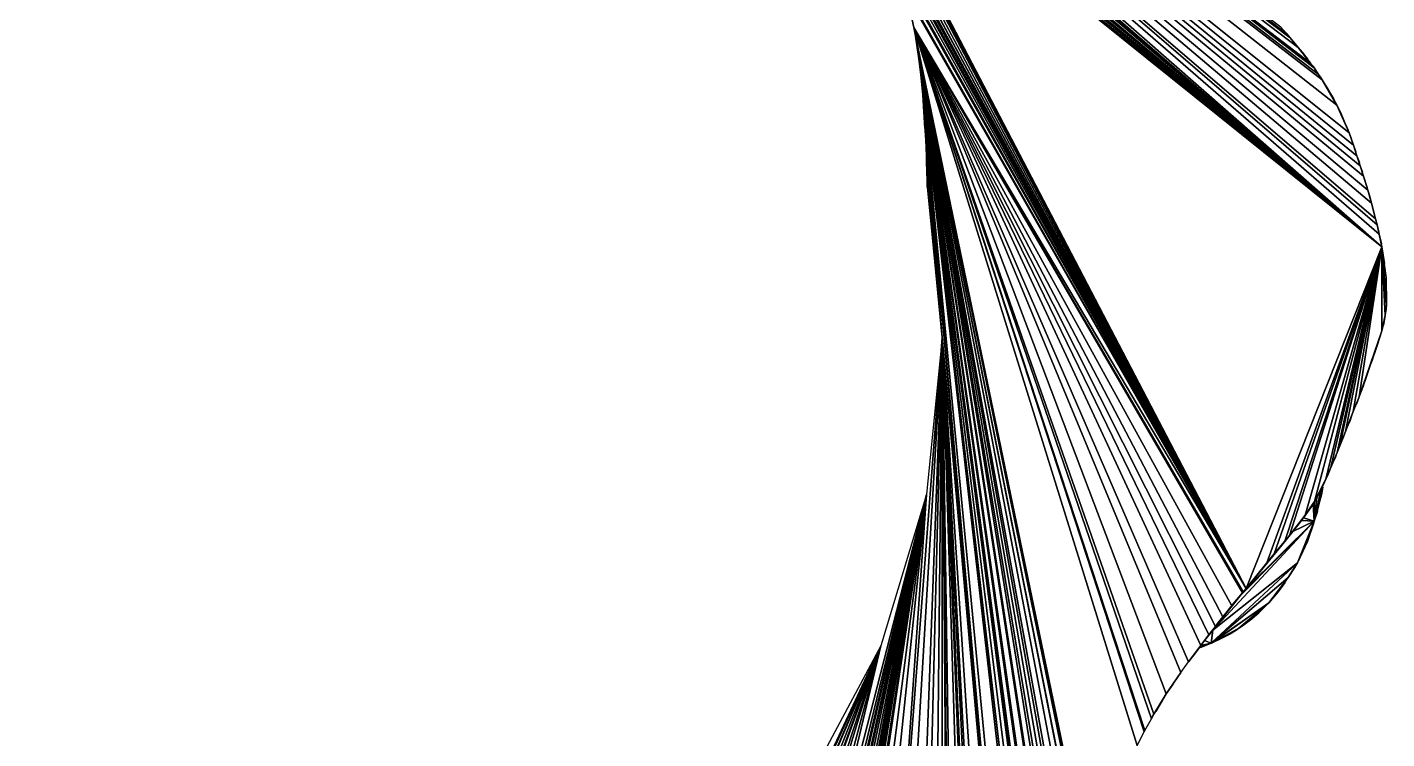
# Model space of a CAD drawing. Extents: x -95 to 96, y -87 to 93.
# Drawn here: x -8.5 to 96.3, y -30.9 to 23.9 of the extents above; entities that cross this region are included whole.
import ezdxf

# ---------------------------------------------------------------- set-up
doc = ezdxf.new("R2010")
doc.units = 0

msp = doc.modelspace()

# ---------------------------------------------------------------- linework, layer by layer
for points in [[(6.97, 84.85, 108), (-91.72, 5.86, 108), (-91.78, 5.64, 108)], [(6.97, 84.85, 108), (-91.78, 5.64, 108), (-34.45, 51.55, 108)], [(6.97, 84.85, 108), (-91.47, 6.66, 108), (-91.72, 5.86, 108)], [(6.97, 84.85, 108), (-91.46, 6.68, 108), (-91.47, 6.66, 108)], [(6.97, 84.85, 108), (-91.45, 6.73, 108), (-91.46, 6.68, 108)], [(6.97, 84.85, 108), (-91.18, 7.95, 108), (-91.45, 6.73, 108)], [(6.97, 84.85, 108), (-91, 8.77, 108), (-91.18, 7.95, 108)], [(6.97, 84.85, 108), (-90.96, 8.99, 108), (-91, 8.77, 108)], [(6.97, 84.85, 108), (-90.85, 9.81, 108), (-90.96, 8.99, 108)], [(6.97, 84.85, 108), (-89.39, 14.27, 108), (-90.85, 9.81, 108)], [(6.97, 84.85, 108), (-83.13, 18.93, 108), (-89.39, 14.27, 108)], [(6.97, 84.85, 108), (5.68, 84.7, 108), (-83.13, 18.93, 108)], [(88.54, 23.4, 108), (88.1, 23.89, 108), (6.97, 84.85, 108)], [(88.81, 23.06, 108), (88.54, 23.4, 108), (6.97, 84.85, 108)], [(89.43, 22.33, 108), (88.81, 23.06, 108), (6.97, 84.85, 108)], [(90.38, 21.12, 108), (89.43, 22.33, 108), (6.97, 84.85, 108)], [(90.61, 20.83, 108), (90.38, 21.12, 108), (6.97, 84.85, 108)], [(90.67, 20.75, 108), (90.61, 20.83, 108), (6.97, 84.85, 108)], [(91, 20.25, 108), (90.67, 20.75, 108), (6.97, 84.85, 108)], [(91.28, 19.84, 108), (91, 20.25, 108), (6.97, 84.85, 108)], [(92.41, 17.87, 108), (91.28, 19.84, 108), (6.97, 84.85, 108)], [(93.35, 15.76, 108), (92.41, 17.87, 108), (6.97, 84.85, 108)], [(93.69, 14.8, 108), (93.35, 15.76, 108), (6.97, 84.85, 108)], [(93.96, 13.99, 108), (93.69, 14.8, 108), (6.97, 84.85, 108)], [(94.22, 13.21, 108), (93.96, 13.99, 108), (6.97, 84.85, 108)], [(94.46, 12.42, 108), (94.22, 13.21, 108), (6.97, 84.85, 108)], [(94.79, 11.33, 108), (94.46, 12.42, 108), (6.97, 84.85, 108)], [(95.08, 10.33, 108), (94.79, 11.33, 108), (6.97, 84.85, 108)], [(95.38, 9.14, 108), (95.08, 10.33, 108), (6.97, 84.85, 108)], [(95.51, 8.67, 108), (95.38, 9.14, 108), (6.97, 84.85, 108)], [(95.68, 7.95, 108), (95.51, 8.67, 108), (6.97, 84.85, 108)], [(95.88, 6.98, 108), (95.68, 7.95, 108), (6.97, 84.85, 108)], [(95.88, 6.98, 108), (6.97, 84.85, 108), (47.89, 48.42, 108)], [(5.68, 84.7, 108), (5.08, 84.65, 108), (-83.13, 18.93, 108)], [(5.08, 84.65, 108), (4.87, 84.64, 108), (-83.13, 18.93, 108)], [(4.87, 84.64, 108), (4.04, 84.54, 108), (-83.13, 18.93, 108)], [(4.04, 84.54, 108), (3.06, 84.44, 108), (-83.13, 18.93, 108)], [(3.06, 84.44, 108), (-82.81, 19.18, 108), (-83.13, 18.93, 108)], [(3.06, 84.44, 108), (-82.6, 19.38, 108), (-82.81, 19.18, 108)], [(3.06, 84.44, 108), (-82.06, 19.94, 108), (-82.6, 19.38, 108)], [(2.99, 84.44, 108), (-81.8, 20.25, 108), (-82.06, 19.94, 108)], [(3.06, 84.44, 108), (2.99, 84.44, 108), (-82.06, 19.94, 108)], [(2.99, 84.44, 108), (2.07, 84.38, 108), (-81.8, 20.25, 108)], [(2.07, 84.38, 108), (-81.55, 20.61, 108), (-81.8, 20.25, 108)], [(2.07, 84.38, 108), (1.73, 84.34, 108), (-81.55, 20.61, 108)], [(1.73, 84.34, 108), (-10.26, 83.07, 108), (-81.55, 20.61, 108)], [(95.88, 6.98, 108), (47.89, 48.42, 108), (48.74, 47.67, 108)], [(95.88, 6.98, 108), (48.74, 47.67, 108), (49.23, 47.18, 108)], [(95.88, 6.98, 108), (49.23, 47.18, 108), (50.44, 45.84, 108)], [(95.88, 6.98, 108), (50.44, 45.84, 108), (50.86, 45.34, 108)], [(95.88, 6.98, 108), (50.86, 45.34, 108), (52.04, 43.84, 108)], [(95.88, 6.98, 108), (52.04, 43.84, 108), (52.51, 43.19, 108)], [(95.88, 6.98, 108), (52.51, 43.19, 108), (53.16, 42.24, 108)], [(95.88, 6.98, 108), (53.16, 42.24, 108), (53.39, 41.87, 108)], [(95.88, 6.98, 108), (53.39, 41.87, 108), (53.54, 41.63, 108)], [(95.88, 6.98, 108), (53.54, 41.63, 108), (53.96, 40.92, 108)], [(95.88, 6.98, 108), (53.96, 40.92, 108), (54.21, 40.44, 108)], [(85.42, -19.33, 108), (95.88, 6.98, 108), (54.21, 40.44, 108)], [(85.42, -19.33, 108), (54.21, 40.44, 108), (54.78, 39.35, 108)], [(85.42, -19.33, 108), (54.78, 39.35, 108), (55.83, 37.07, 108)], [(85.42, -19.33, 108), (55.83, 37.07, 108), (56.56, 35.38, 108)], [(85.42, -19.33, 108), (56.56, 35.38, 108), (57.24, 33.64, 108)], [(85.42, -19.33, 108), (57.24, 33.64, 108), (57.65, 32.37, 108)], [(85.42, -19.33, 108), (57.65, 32.37, 108), (57.7, 32.25, 108)], [(85.42, -19.33, 108), (57.7, 32.25, 108), (58.05, 31.18, 108)], [(85.42, -19.33, 108), (58.05, 31.18, 108), (58.26, 30.52, 108)], [(85.42, -19.33, 108), (58.26, 30.52, 108), (58.43, 29.9, 108)], [(85.42, -19.33, 108), (58.43, 29.9, 108), (58.56, 29.42, 108)], [(85.42, -19.33, 108), (58.56, 29.42, 108), (58.7, 28.81, 108)], [(85.42, -19.33, 108), (58.7, 28.81, 108), (58.91, 28, 108)], [(85.42, -19.33, 108), (58.91, 28, 108), (59.02, 27.56, 108)], [(85.42, -19.33, 108), (59.02, 27.56, 108), (59.21, 26.67, 108)], [(85.42, -19.33, 108), (59.21, 26.67, 108), (59.29, 26.36, 108)], [(59.29, 26.36, 108), (59.36, 25.99, 108), (59.83, 23.87, 108)], [(85.42, -19.33, 108), (59.29, 26.36, 108), (59.83, 23.87, 108)], [(59.83, 23.87, 108), (59.95, 23.19, 108), (72.41, -39.76, 108)], [(59.83, 23.87, 108), (72.41, -39.76, 108), (72.42, -39.77, 108)], [(59.83, 23.87, 108), (72.42, -39.77, 108), (72.93, -40.08, 108)], [(59.83, 23.87, 108), (72.93, -40.08, 108), (73, -40.22, 108)], [(59.83, 23.87, 108), (73, -40.22, 108), (73.24, -40.81, 108)], [(59.83, 23.87, 108), (73.24, -40.81, 108), (77.04, -31.42, 108)], [(59.83, 23.87, 108), (77.04, -31.42, 108), (77.57, -30.37, 108)], [(59.83, 23.87, 108), (77.57, -30.37, 108), (77.62, -30.27, 108)], [(59.83, 23.87, 108), (77.62, -30.27, 108), (78.12, -29.35, 108)], [(59.83, 23.87, 108), (78.12, -29.35, 108), (78.32, -28.99, 108)], [(59.83, 23.87, 108), (78.32, -28.99, 108), (79.27, -27.44, 108)], [(59.83, 23.87, 108), (79.27, -27.44, 108), (80.4, -25.8, 108)], [(59.83, 23.87, 108), (80.4, -25.8, 108), (80.99, -24.98, 108)], [(59.83, 23.87, 108), (80.99, -24.98, 108), (81.94, -23.71, 108)], [(59.83, 23.87, 108), (81.94, -23.71, 108), (82.55, -22.89, 108)], [(59.83, 23.87, 108), (82.55, -22.89, 108), (83.05, -22.25, 108)], [(59.83, 23.87, 108), (83.05, -22.25, 108), (83.63, -21.5, 108)], [(59.83, 23.87, 108), (83.63, -21.5, 108), (84.31, -20.67, 108)], [(59.83, 23.87, 108), (84.31, -20.67, 108), (85.14, -19.65, 108)], [(59.83, 23.87, 108), (85.14, -19.65, 108), (85.19, -19.59, 108)], [(59.83, 23.87, 108), (85.19, -19.59, 108), (85.42, -19.33, 108)], [(59.95, 23.19, 108), (60.05, 22.49, 108), (60.2, 21.45, 108)], [(59.95, 23.19, 108), (60.2, 21.45, 108), (69.89, -41.42, 108)], [(59.95, 23.19, 108), (69.89, -41.42, 108), (70.32, -40.96, 108)], [(59.95, 23.19, 108), (70.32, -40.96, 108), (70.54, -40.74, 108)], [(59.95, 23.19, 108), (70.54, -40.74, 108), (70.84, -40.36, 108)], [(59.95, 23.19, 108), (70.84, -40.36, 108), (71.16, -40.08, 108)], [(59.95, 23.19, 108), (71.16, -40.08, 108), (71.36, -39.88, 108)], [(59.95, 23.19, 108), (71.36, -39.88, 108), (71.88, -39.62, 108)], [(59.95, 23.19, 108), (71.88, -39.62, 108), (72.41, -39.76, 108)], [(88.81, 23.06, 108), (88.58, 23.36, 108), (88.54, 23.4, 108)], [(89.21, 22.63, 108), (89.11, 22.75, 108), (88.81, 23.06, 108)], [(89.43, 22.33, 108), (89.21, 22.63, 108), (88.81, 23.06, 108)], [(89.89, 21.77, 108), (89.66, 22.07, 108), (89.43, 22.33, 108)], [(90.15, 21.44, 108), (89.89, 21.77, 108), (89.43, 22.33, 108)], [(90.38, 21.12, 108), (90.15, 21.44, 108), (89.43, 22.33, 108)], [(60.2, 21.45, 108), (60.25, 21.07, 108), (60.36, 20.25, 108)], [(60.2, 21.45, 108), (60.36, 20.25, 108), (68.71, -42.9, 108)], [(60.2, 21.45, 108), (68.71, -42.9, 108), (68.75, -42.85, 108)], [(60.2, 21.45, 108), (68.75, -42.85, 108), (69.17, -42.37, 108)], [(60.2, 21.45, 108), (69.17, -42.37, 108), (69.27, -42.22, 108)], [(60.2, 21.45, 108), (69.27, -42.22, 108), (69.8, -41.52, 108)], [(60.2, 21.45, 108), (69.8, -41.52, 108), (69.89, -41.42, 108)], [(60.36, 20.25, 108), (60.42, 19.45, 108), (60.48, 18.95, 108)], [(60.36, 20.25, 108), (60.48, 18.95, 108), (60.52, 18.68, 108)], [(60.36, 20.25, 108), (60.52, 18.68, 108), (67.87, -43.94, 108)], [(60.36, 20.25, 108), (67.87, -43.94, 108), (68.23, -43.52, 108)], [(60.36, 20.25, 108), (68.23, -43.52, 108), (68.59, -43.06, 108)], [(60.36, 20.25, 108), (68.59, -43.06, 108), (68.71, -42.9, 108)], [(90.67, 20.75, 108), (90.66, 20.77, 108), (90.61, 20.83, 108)], [(91, 20.25, 108), (90.7, 20.7, 108), (90.67, 20.75, 108)], [(91.21, 19.96, 108), (91.19, 19.99, 108), (91, 20.25, 108)], [(91.28, 19.84, 108), (91.21, 19.96, 108), (91, 20.25, 108)], [(91.98, 18.68, 108), (91.73, 19.13, 108), (91.28, 19.84, 108)], [(92.16, 18.38, 108), (91.98, 18.68, 108), (91.28, 19.84, 108)], [(92.41, 17.87, 108), (92.16, 18.38, 108), (91.28, 19.84, 108)], [(60.52, 18.68, 108), (60.55, 17.9, 108), (60.67, 16.08, 108)], [(60.52, 18.68, 108), (60.67, 16.08, 108), (60.7, 15.87, 108)], [(60.52, 18.68, 108), (60.7, 15.87, 108), (60.73, 15.55, 108)], [(60.52, 18.68, 108), (60.73, 15.55, 108), (62, 0, 108)], [(60.52, 18.68, 108), (62, 0, 108), (66.18, -46.01, 108)], [(60.52, 18.68, 108), (66.18, -46.01, 108), (66.28, -45.89, 108)], [(60.52, 18.68, 108), (66.28, -45.89, 108), (66.66, -45.45, 108)], [(60.52, 18.68, 108), (66.66, -45.45, 108), (67.71, -44.15, 108)], [(60.52, 18.68, 108), (67.71, -44.15, 108), (67.87, -43.94, 108)], [(92.41, 17.87, 108), (92.27, 18.16, 108), (92.16, 18.38, 108)], [(92.76, 17.19, 108), (92.57, 17.57, 108), (92.41, 17.87, 108)], [(93.18, 16.19, 108), (92.76, 17.19, 108), (92.41, 17.87, 108)], [(93.28, 15.95, 108), (93.18, 16.19, 108), (92.41, 17.87, 108)], [(93.35, 15.76, 108), (93.28, 15.95, 108), (92.41, 17.87, 108)], [(93.28, 15.95, 108), (93.24, 16.06, 108), (93.18, 16.19, 108)], [(93.53, 15.26, 108), (93.43, 15.55, 108), (93.35, 15.76, 108)], [(93.69, 14.8, 108), (93.53, 15.26, 108), (93.35, 15.76, 108)], [(60.73, 15.55, 108), (60.74, 15.23, 108), (62, 0, 108)], [(60.74, 15.23, 108), (60.77, 14.43, 108), (60.8, 13.99, 108)], [(60.74, 15.23, 108), (60.8, 13.99, 108), (62, 0, 108)], [(93.88, 14.28, 108), (93.81, 14.5, 108), (93.69, 14.8, 108)], [(93.96, 13.99, 108), (93.88, 14.28, 108), (93.69, 14.8, 108)], [(60.8, 13.99, 108), (60.8, 13.62, 108), (60.81, 13.15, 108)], [(60.8, 13.99, 108), (60.81, 13.15, 108), (60.83, 12.93, 108)], [(60.8, 13.99, 108), (60.83, 12.93, 108), (60.86, 11.9, 108)], [(60.8, 13.99, 108), (60.86, 11.9, 108), (62, 0, 108)], [(94.15, 13.47, 108), (94.07, 13.69, 108), (93.96, 13.99, 108)], [(94.22, 13.21, 108), (94.15, 13.47, 108), (93.96, 13.99, 108)], [(94.38, 12.73, 108), (94.32, 12.93, 108), (94.22, 13.21, 108)], [(94.46, 12.42, 108), (94.38, 12.73, 108), (94.22, 13.21, 108)], [(60.86, 11.9, 108), (60.85, 11.74, 108), (60.86, 11.57, 108)], [(60.86, 11.9, 108), (60.86, 11.57, 108), (62, 0, 108)], [(94.74, 11.54, 108), (94.59, 12.05, 108), (94.46, 12.42, 108)], [(94.79, 11.33, 108), (94.74, 11.54, 108), (94.46, 12.42, 108)], [(94.94, 10.86, 108), (94.87, 11.1, 108), (94.79, 11.33, 108)], [(95.08, 10.33, 108), (94.94, 10.86, 108), (94.79, 11.33, 108)], [(95.08, 10.33, 108), (95.03, 10.56, 108), (94.94, 10.86, 108)], [(95.31, 9.44, 108), (95.23, 9.81, 108), (95.08, 10.33, 108)], [(95.38, 9.14, 108), (95.31, 9.44, 108), (95.08, 10.33, 108)], [(95.51, 8.67, 108), (95.46, 8.91, 108), (95.38, 9.14, 108)], [(95.65, 8.1, 108), (95.63, 8.25, 108), (95.51, 8.67, 108)], [(95.68, 7.95, 108), (95.65, 8.1, 108), (95.51, 8.67, 108)], [(95.85, 7.2, 108), (95.75, 7.65, 108), (95.68, 7.95, 108)], [(95.86, 7.1, 108), (95.85, 7.2, 108), (95.68, 7.95, 108)], [(95.88, 6.98, 108), (95.86, 7.1, 108), (95.68, 7.95, 108)], [(85.42, -19.33, 108), (87.01, -17.36, 108), (95.88, 6.98, 108)], [(87.01, -17.36, 108), (87.58, -16.67, 108), (95.88, 6.98, 108)], [(87.58, -16.67, 108), (88.4, -15.69, 108), (95.88, 6.98, 108)], [(88.4, -15.69, 108), (88.76, -15.24, 108), (95.88, 6.98, 108)], [(88.76, -15.24, 108), (89.97, -13.67, 108), (95.88, 6.98, 108)], [(89.97, -13.67, 108), (90.69, -12.63, 108), (95.88, 6.98, 108)], [(90.69, -12.63, 108), (91.56, -10.91, 108), (95.88, 6.98, 108)], [(91.56, -10.91, 108), (91.96, -10.02, 108), (95.88, 6.98, 108)], [(91.96, -10.02, 108), (92.44, -8.86, 108), (95.88, 6.98, 108)], [(92.44, -8.86, 108), (92.64, -8.34, 108), (95.88, 6.98, 108)], [(92.64, -8.34, 108), (93.09, -7.24, 108), (95.88, 6.98, 108)], [(93.09, -7.24, 108), (93.68, -5.71, 108), (95.88, 6.98, 108)], [(93.68, -5.71, 108), (94.13, -4.57, 108), (95.88, 6.98, 108)], [(94.13, -4.57, 108), (95.88, 0.52, 108), (95.88, 6.98, 108)], [(96.09, 5.69, 108), (95.95, 6.53, 108), (95.88, 6.98, 108)], [(96.21, 4.59, 108), (96.09, 5.69, 108), (95.88, 6.98, 108)], [(96.24, 2.51, 108), (96.21, 4.59, 108), (95.88, 6.98, 108)], [(96.13, 1.69, 108), (96.24, 2.51, 108), (95.88, 6.98, 108)], [(95.88, 0.52, 108), (96.13, 1.69, 108), (95.88, 6.98, 108)], [(96.24, 2.51, 108), (96.26, 3.25, 108), (96.21, 4.59, 108)], [(96.13, 1.69, 108), (96.19, 1.98, 108), (96.24, 2.51, 108)], [(96.19, 1.98, 108), (96.22, 2.21, 108), (96.24, 2.51, 108)], [(95.88, 0.52, 108), (96, 0.94, 108), (96.13, 1.69, 108)], [(96, 0.94, 108), (96.11, 1.55, 108), (96.13, 1.69, 108)], [(62, 0, 108), (60.81, -12.1, 108), (57.84, -54.18, 108)], [(62, 0, 108), (57.84, -54.18, 108), (58.83, -53.42, 108)], [(62, 0, 108), (58.83, -53.42, 108), (60.05, -52.37, 108)], [(62, 0, 108), (60.05, -52.37, 108), (60.7, -51.8, 108)], [(62, 0, 108), (60.7, -51.8, 108), (61.46, -51.08, 108)], [(62, 0, 108), (61.46, -51.08, 108), (62, -50.59, 108)], [(62, 0, 108), (62, -50.59, 108), (62.4, -50.21, 108)], [(62, 0, 108), (62.4, -50.21, 108), (62.5, -50.1, 108)], [(62, 0, 108), (62.5, -50.1, 108), (62.75, -49.88, 108)], [(62, 0, 108), (62.75, -49.88, 108), (63.54, -49, 108)], [(62, 0, 108), (63.54, -49, 108), (63.9, -48.64, 108)], [(62, 0, 108), (63.9, -48.64, 108), (64.06, -48.49, 108)], [(62, 0, 108), (64.06, -48.49, 108), (64.38, -48.12, 108)], [(62, 0, 108), (64.38, -48.12, 108), (64.58, -47.91, 108)], [(62, 0, 108), (64.58, -47.91, 108), (65.1, -47.27, 108)], [(62, 0, 108), (65.1, -47.27, 108), (66.14, -46.05, 108)], [(62, 0, 108), (66.14, -46.05, 108), (66.18, -46.01, 108)], [(94.13, -4.57, 108), (94.96, -2.24, 108), (95.88, 0.52, 108)], [(94.96, -2.24, 108), (95.34, -1.17, 108), (95.88, 0.52, 108)], [(95.34, -1.17, 108), (95.52, -0.63, 108), (95.88, 0.52, 108)], [(95.52, -0.63, 108), (95.6, -0.4, 108), (95.88, 0.52, 108)], [(95.34, -1.17, 108), (95.42, -0.94, 108), (95.52, -0.63, 108)], [(94.96, -2.24, 108), (95.24, -1.44, 108), (95.34, -1.17, 108)], [(94.96, -2.24, 108), (95.18, -1.67, 108), (95.24, -1.44, 108)], [(94.13, -4.57, 108), (94.62, -3.23, 108), (94.96, -2.24, 108)], [(94.62, -3.23, 108), (94.84, -2.59, 108), (94.96, -2.24, 108)], [(94.13, -4.57, 108), (94.26, -4.23, 108), (94.62, -3.23, 108)], [(94.26, -4.23, 108), (94.46, -3.76, 108), (94.62, -3.23, 108)], [(93.68, -5.71, 108), (93.86, -5.27, 108), (94.13, -4.57, 108)], [(93.86, -5.27, 108), (93.92, -5.14, 108), (94.13, -4.57, 108)], [(93.92, -5.14, 108), (94.06, -4.8, 108), (94.13, -4.57, 108)], [(93.09, -7.24, 108), (93.27, -6.8, 108), (93.68, -5.71, 108)], [(93.27, -6.8, 108), (93.45, -6.37, 108), (93.68, -5.71, 108)], [(92.64, -8.34, 108), (92.85, -7.86, 108), (93.09, -7.24, 108)], [(92.85, -7.86, 108), (93.03, -7.41, 108), (93.09, -7.24, 108)], [(92.44, -8.86, 108), (92.56, -8.57, 108), (92.64, -8.34, 108)], [(91.96, -10.02, 108), (92.32, -9.18, 108), (92.44, -8.86, 108)], [(91.56, -10.91, 108), (91.74, -10.53, 108), (91.96, -10.02, 108)], [(91.74, -10.53, 108), (91.88, -10.25, 108), (91.96, -10.02, 108)], [(90.69, -12.63, 108), (90.99, -12.07, 108), (91.56, -10.91, 108)], [(90.99, -12.07, 108), (91.25, -11.58, 108), (91.56, -10.91, 108)], [(91.25, -11.58, 108), (91.35, -11.38, 108), (91.56, -10.91, 108)], [(91.33, -11.53, 108), (91.35, -11.38, 108), (91.25, -11.58, 108)], [(91.35, -11.38, 108), (91.4, -11.29, 108), (91.56, -10.91, 108)], [(91.56, -10.91, 108), (91.71, -10.61, 108), (91.74, -10.53, 108)], [(60.81, -12.1, 108), (57.28, -23.73, 108), (50.14, -53.6, 108)], [(60.81, -12.1, 108), (50.14, -53.6, 108), (50.52, -54.25, 108)], [(60.81, -12.1, 108), (50.52, -54.25, 108), (50.81, -54.76, 108)], [(60.81, -12.1, 108), (50.81, -54.76, 108), (50.94, -55.03, 108)], [(60.81, -12.1, 108), (50.94, -55.03, 108), (51.21, -55.59, 108)], [(60.81, -12.1, 108), (51.21, -55.59, 108), (51.24, -55.66, 108)], [(60.81, -12.1, 108), (51.24, -55.66, 108), (51.33, -55.91, 108)], [(60.81, -12.1, 108), (51.33, -55.91, 108), (51.56, -56.51, 108)], [(60.81, -12.1, 108), (51.56, -56.51, 108), (51.82, -57.48, 108)], [(60.81, -12.1, 108), (51.82, -57.48, 108), (52.03, -58.27, 108)], [(60.81, -12.1, 108), (52.03, -58.27, 108), (52.07, -58.45, 108)], [(60.81, -12.1, 108), (52.07, -58.45, 108), (52.19, -59.08, 108)], [(60.81, -12.1, 108), (52.19, -59.08, 108), (52.29, -59.65, 108)], [(60.81, -12.1, 108), (52.29, -59.65, 108), (52.64, -59.08, 108)], [(60.81, -12.1, 108), (52.64, -59.08, 108), (52.75, -58.56, 108)], [(60.81, -12.1, 108), (52.75, -58.56, 108), (53, -58.03, 108)], [(60.81, -12.1, 108), (53, -58.03, 108), (53.1, -57.93, 108)], [(60.81, -12.1, 108), (53.1, -57.93, 108), (53.28, -57.72, 108)], [(60.81, -12.1, 108), (53.28, -57.72, 108), (53.8, -57.2, 108)], [(60.81, -12.1, 108), (53.8, -57.2, 108), (54.04, -56.99, 108)], [(60.81, -12.1, 108), (54.04, -56.99, 108), (55.13, -56.14, 108)], [(60.81, -12.1, 108), (55.13, -56.14, 108), (56.28, -55.33, 108)], [(60.81, -12.1, 108), (56.28, -55.33, 108), (57.84, -54.18, 108)], [(90.67, -14.14, 108), (91.23, -12.12, 108), (91.33, -11.53, 108)], [(90.67, -14.14, 108), (91.33, -11.53, 108), (91.17, -11.77, 108)], [(90.67, -14.14, 108), (91.17, -11.77, 108), (90.87, -12.33, 108)], [(90.67, -14.14, 108), (90.92, -13.4, 108), (91.23, -12.12, 108)], [(90.87, -12.33, 108), (90.69, -12.63, 108), (90.67, -12.68, 108)], [(90.67, -14.14, 108), (90.87, -12.33, 108), (90.67, -12.68, 108)], [(90.69, -12.63, 108), (90.87, -12.33, 108), (90.99, -12.07, 108)], [(91.17, -11.77, 108), (90.99, -12.07, 108), (90.87, -12.33, 108)], [(90.99, -12.07, 108), (91.17, -11.77, 108), (91.25, -11.58, 108)], [(91.33, -11.53, 108), (91.25, -11.58, 108), (91.17, -11.77, 108)], [(91.23, -12.12, 108), (91.27, -11.97, 108), (91.33, -11.53, 108)], [(90.58, -12.83, 108), (90.19, -13.38, 108), (89.84, -13.9, 108)], [(90.67, -14.14, 108), (90.58, -12.83, 108), (89.84, -13.9, 108)], [(90.19, -13.38, 108), (89.97, -13.67, 108), (89.84, -13.9, 108)], [(89.97, -13.67, 108), (90.36, -13.12, 108), (90.69, -12.63, 108)], [(89.97, -13.67, 108), (90.19, -13.38, 108), (90.36, -13.12, 108)], [(90.58, -12.83, 108), (90.36, -13.12, 108), (90.19, -13.38, 108)], [(90.36, -13.12, 108), (90.66, -12.69, 108), (90.69, -12.63, 108)], [(90.36, -13.12, 108), (90.58, -12.83, 108), (90.66, -12.69, 108)], [(90.67, -12.68, 108), (90.66, -12.69, 108), (90.58, -12.83, 108)], [(90.67, -14.14, 108), (90.67, -12.68, 108), (90.58, -12.83, 108)], [(90.58, -12.83, 108), (90.66, -12.69, 108), (90.66, -12.69, 108)], [(90.66, -12.69, 108), (90.67, -12.68, 108), (90.69, -12.63, 108)], [(90.67, -12.68, 108), (90.66, -12.69, 108), (90.66, -12.69, 108)], [(90.67, -14.14, 108), (90.88, -13.53, 108), (90.92, -13.4, 108)], [(82.85, -22.54, 108), (89.38, -17.36, 108), (90.67, -14.14, 108)], [(84.93, -19.91, 108), (82.85, -22.54, 108), (90.67, -14.14, 108)], [(85.14, -19.65, 108), (84.93, -19.91, 108), (90.67, -14.14, 108)], [(85.14, -19.65, 108), (90.67, -14.14, 108), (85.42, -19.33, 108)], [(90.67, -14.14, 108), (89.03, -14.95, 108), (85.42, -19.33, 108)], [(88.76, -15.24, 108), (89.03, -14.95, 108), (89.97, -13.67, 108)], [(89.03, -14.95, 108), (89.69, -14.1, 108), (89.97, -13.67, 108)], [(90.67, -14.14, 108), (89.69, -14.1, 108), (89.03, -14.95, 108)], [(89.38, -17.36, 108), (90.14, -15.71, 108), (90.67, -14.14, 108)], [(89.69, -14.1, 108), (89.84, -13.9, 108), (89.97, -13.67, 108)], [(90.67, -14.14, 108), (89.84, -13.9, 108), (89.69, -14.1, 108)], [(90.14, -15.71, 108), (90.63, -14.28, 108), (90.67, -14.14, 108)], [(90.14, -15.71, 108), (90.54, -14.57, 108), (90.63, -14.28, 108)], [(89.03, -14.95, 108), (88.17, -15.99, 108), (85.42, -19.33, 108)], [(87.58, -16.67, 108), (88.17, -15.99, 108), (88.4, -15.69, 108)], [(89.03, -14.95, 108), (88.6, -15.46, 108), (88.17, -15.99, 108)], [(88.6, -15.46, 108), (88.4, -15.69, 108), (88.17, -15.99, 108)], [(88.4, -15.69, 108), (88.6, -15.46, 108), (88.76, -15.24, 108)], [(89.03, -14.95, 108), (88.76, -15.24, 108), (88.6, -15.46, 108)], [(89.38, -17.36, 108), (89.79, -16.49, 108), (90.14, -15.71, 108)], [(89.79, -16.49, 108), (90.1, -15.82, 108), (90.14, -15.71, 108)], [(88.17, -15.99, 108), (87.22, -17.12, 108), (85.42, -19.33, 108)], [(87.01, -17.36, 108), (87.22, -17.12, 108), (87.58, -16.67, 108)], [(88.17, -15.99, 108), (87.42, -16.88, 108), (87.22, -17.12, 108)], [(87.22, -17.12, 108), (87.42, -16.88, 108), (87.58, -16.67, 108)], [(88.17, -15.99, 108), (87.58, -16.67, 108), (87.42, -16.88, 108)], [(89.38, -17.36, 108), (89.74, -16.6, 108), (89.79, -16.49, 108)], [(82.74, -23.53, 108), (88.67, -18.48, 108), (89.38, -17.36, 108)], [(82.85, -22.54, 108), (82.74, -23.53, 108), (89.38, -17.36, 108)], [(87.22, -17.12, 108), (87.01, -17.36, 108), (85.42, -19.33, 108)], [(88.67, -18.48, 108), (89.19, -17.67, 108), (89.38, -17.36, 108)], [(88.67, -18.48, 108), (88.9, -18.15, 108), (89.19, -17.67, 108)], [(82.74, -23.53, 108), (87.16, -20.44, 108), (88.67, -18.48, 108)], [(87.16, -20.44, 108), (88.4, -18.9, 108), (88.67, -18.48, 108)], [(84.31, -20.67, 108), (84.43, -20.52, 108), (85.14, -19.65, 108)], [(84.43, -20.52, 108), (84.93, -19.91, 108), (85.14, -19.65, 108)], [(85.42, -19.33, 108), (85.19, -19.59, 108), (85.14, -19.65, 108)], [(85.19, -19.59, 108), (85.19, -19.59, 108), (85.42, -19.33, 108)], [(85.42, -19.33, 108), (85.19, -19.59, 108), (85.19, -19.59, 108)], [(87.16, -20.44, 108), (87.88, -19.58, 108), (88.4, -18.9, 108)], [(87.16, -20.44, 108), (87.82, -19.67, 108), (87.88, -19.58, 108)], [(87.16, -20.44, 108), (87.68, -19.85, 108), (87.82, -19.67, 108)], [(87.88, -19.58, 108), (88.23, -19.13, 108), (88.4, -18.9, 108)], [(82.74, -23.53, 108), (82.8, -23.51, 108), (87.16, -20.44, 108)], [(82.8, -23.51, 108), (84.86, -22.39, 108), (87.16, -20.44, 108)], [(84.93, -19.91, 108), (83.89, -21.2, 108), (82.85, -22.54, 108)], [(83.63, -21.5, 108), (83.89, -21.2, 108), (84.31, -20.67, 108)], [(84.93, -19.91, 108), (84.43, -20.52, 108), (83.89, -21.2, 108)], [(84.43, -20.52, 108), (84.31, -20.67, 108), (83.89, -21.2, 108)], [(84.86, -22.39, 108), (85.46, -21.98, 108), (87.16, -20.44, 108)], [(85.46, -21.98, 108), (85.87, -21.65, 108), (87.16, -20.44, 108)], [(85.87, -21.65, 108), (86.39, -21.2, 108), (87.16, -20.44, 108)], [(83.89, -21.2, 108), (83.22, -22.03, 108), (82.85, -22.54, 108)], [(83.05, -22.25, 108), (83.22, -22.03, 108), (83.63, -21.5, 108)], [(83.89, -21.2, 108), (83.63, -21.5, 108), (83.22, -22.03, 108)], [(84.86, -22.39, 108), (85.15, -22.2, 108), (85.46, -21.98, 108)], [(81.94, -23.71, 108), (82.22, -23.34, 108), (82.55, -22.89, 108)], [(82.85, -22.54, 108), (82.55, -22.89, 108), (82.22, -23.34, 108)], [(82.85, -22.54, 108), (82.22, -23.34, 108), (82.74, -23.53, 108)], [(82.55, -22.89, 108), (82.85, -22.54, 108), (83.05, -22.25, 108)], [(82.8, -23.51, 108), (84.33, -22.74, 108), (84.86, -22.39, 108)], [(82.8, -23.51, 108), (83.56, -23.15, 108), (84.33, -22.74, 108)], [(83.22, -22.03, 108), (83.05, -22.25, 108), (82.85, -22.54, 108)], [(83.56, -23.15, 108), (84.26, -22.78, 108), (84.33, -22.74, 108)], [(84.33, -22.74, 108), (84.73, -22.48, 108), (84.86, -22.39, 108)], [(57.28, -23.73, 108), (51.55, -34.45, 108), (45.5, -49, 108)], [(57.28, -23.73, 108), (45.5, -49, 108), (45.72, -49.13, 108)], [(57.28, -23.73, 108), (45.72, -49.13, 108), (46.22, -49.44, 108)], [(57.28, -23.73, 108), (46.22, -49.44, 108), (46.31, -49.51, 108)], [(57.28, -23.73, 108), (46.31, -49.51, 108), (46.92, -49.97, 108)], [(57.28, -23.73, 108), (46.92, -49.97, 108), (47.46, -50.37, 108)], [(57.28, -23.73, 108), (47.46, -50.37, 108), (47.62, -50.51, 108)], [(57.28, -23.73, 108), (47.62, -50.51, 108), (48.28, -51.19, 108)], [(57.28, -23.73, 108), (48.28, -51.19, 108), (48.75, -51.73, 108)], [(57.28, -23.73, 108), (48.75, -51.73, 108), (49.52, -52.71, 108)], [(57.28, -23.73, 108), (49.52, -52.71, 108), (50.14, -53.6, 108)], [(80.99, -24.98, 108), (81.25, -24.64, 108), (81.94, -23.71, 108)], [(81.25, -24.64, 108), (81.28, -24.6, 108), (81.94, -23.71, 108)], [(81.28, -24.6, 108), (81.8, -23.9, 108), (81.94, -23.71, 108)], [(81.28, -24.6, 108), (81.75, -23.97, 108), (81.8, -23.9, 108)], [(81.8, -23.9, 108), (81.99, -23.84, 108), (82.74, -23.53, 108)], [(81.94, -23.71, 108), (81.8, -23.9, 108), (82.74, -23.53, 108)], [(82.22, -23.34, 108), (81.94, -23.71, 108), (82.74, -23.53, 108)], [(82.74, -23.53, 108), (82.78, -23.52, 108), (82.8, -23.51, 108)], [(82.78, -23.52, 108), (82.79, -23.51, 108), (82.8, -23.51, 108)], [(82.79, -23.51, 108), (82.79, -23.51, 108), (82.8, -23.51, 108)], [(79.27, -27.44, 108), (79.78, -26.72, 108), (80.4, -25.8, 108)], [(79.27, -27.44, 108), (79.71, -26.84, 108), (79.78, -26.72, 108)], [(78.32, -28.99, 108), (78.95, -27.97, 108), (79.27, -27.44, 108)], [(78.32, -28.99, 108), (78.46, -28.79, 108), (78.95, -27.97, 108)], [(78.46, -28.79, 108), (78.7, -28.4, 108), (78.95, -27.97, 108)], [(78.95, -27.97, 108), (79.09, -27.76, 108), (79.27, -27.44, 108)], [(79.09, -27.76, 108), (79.15, -27.67, 108), (79.27, -27.44, 108)], [(78.12, -29.35, 108), (78.14, -29.32, 108), (78.32, -28.99, 108)], [(77.57, -30.37, 108), (77.59, -30.34, 108), (77.62, -30.27, 108)]]:
    msp.add_3dface(points)

doc.saveas('drawing.dxf')
